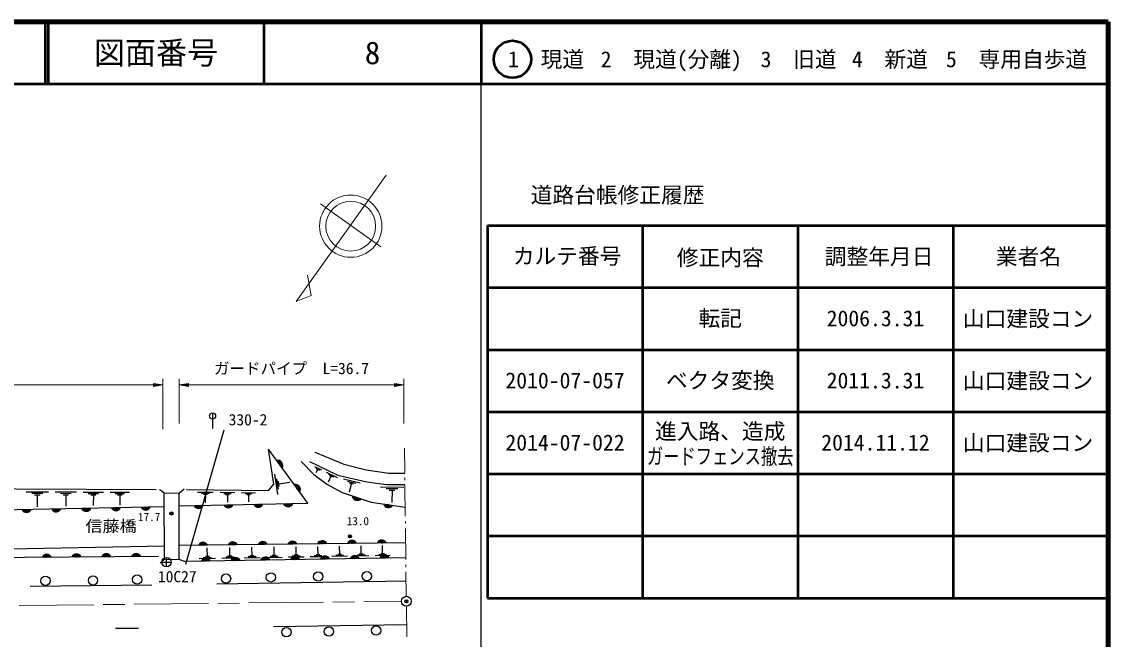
# Model space of a CAD drawing. Units: millimetres, scale not verified. Extents: x 40000 to 680000, y 20000 to 380000.
# Drawn here: x 504995 to 680000, y 280569 to 380000 of the extents above; entities that cross this region are included whole.
import ezdxf
from ezdxf.enums import TextEntityAlignment as Align

# ---------------------------------------------------------------- set-up
doc = ezdxf.new("R2010")
doc.units = ezdxf.units.MM
doc.header["$LTSCALE"] = 1000
doc.header["$PDMODE"] = 32
doc.header["$PDSIZE"] = 500
doc.linetypes.add('CHAIN', pattern=[18.5, 12, -1.5, 3.5, -1.5])
for name, color, linetype, lineweight in [('M-BGD', 7, 'Continuous', 25), ('M-BGD-HTXT', 7, 'Continuous', 13), ('M-BMK', 2, 'CHAIN', 13), ('M-BMK-SRVR', 3, 'Continuous', 25), ('M-STR-HTXT', 7, 'Continuous', 13), ('M-STR-STRC', 7, 'Continuous', 25), ('M-STR-STRD', 7, 'Continuous', 25), ('M-TTL', 2, 'Continuous', 140), ('M-TTL-BAND', 7, 'Continuous', 25), ('M-TTL-FRAM', 2, 'Continuous', 50), ('M-TTL-LINE', 7, 'Continuous', 50)]:
    doc.layers.add(name, color=color, linetype=linetype, lineweight=lineweight)
doc.layers.add('M-OTRS', color=6, linetype='Continuous')
doc.layers.add('M-TTL-TXT', color=7, linetype='Continuous')
doc.styles.add('ＭＳ ゴシック', font='')
doc.styles.get('ＭＳ ゴシック').set_extended_font_data('MS Gothic')

msp = doc.modelspace()

# ---------------------------------------------------------------- linework, layer by layer
at = {"layer": 'M-BGD'}
for p, q in [((552175, 308376), (553297, 307830)), ((552383, 308090), (552944, 307817)), ((546235, 303904), (545744, 307164)), ((546329, 304752), (546084, 306382)), ((552663, 307953), (552372, 307355)), ((554023, 307476), (555788, 306616)), ((554791, 306811), (554333, 305869)), ((554407, 307143), (555290, 306713)), ((554571, 306918), (555012, 306703)), ((556811, 306376), (559530, 305736)), ((546485, 305192), (546363, 306007)), ((546424, 305599), (548162, 305861)), ((557448, 306034), (558808, 305715)), ((558085, 305693), (557744, 304243)), ((557745, 305773), (558425, 305614)), ((562758, 305095), (566527, 305064)), ((563698, 304836), (565583, 304821)), ((564167, 304581), (565109, 304573)), ((564638, 304577), (564622, 302567)), ((505700, 304326), (509305, 304307)), ((506600, 304081), (508402, 304072)), ((507049, 303838), (507950, 303834)), ((507500, 303836), (507490, 301913)), ((510394, 304302), (513821, 304284)), ((511249, 304069), (512963, 304060)), ((511677, 303838), (512534, 303833)), ((512105, 303836), (512096, 302007)), ((514907, 304278), (518164, 304261)), ((515720, 304056), (517348, 304048)), ((516126, 303837), (516940, 303833)), ((516533, 303835), (516524, 302098)), ((519246, 304255), (522339, 304239)), ((520018, 304045), (521564, 304037)), ((520403, 303837), (521177, 303833)), ((520790, 303835), (520781, 302185)), ((527947, 304135), (530331, 304112)), ((533306, 304267), (535854, 304240)), ((533941, 304091), (535215, 304077)), ((534258, 303917), (534895, 303911)), ((534576, 303914), (534562, 302555)), ((536933, 304229), (539323, 304204)), ((537529, 304063), (538724, 304051)), ((537826, 303901), (538424, 303894)), ((538125, 303898), (538111, 302623)), ((540399, 304192), (542637, 304168)), ((540957, 304037), (542076, 304025)), ((541235, 303885), (541795, 303879)), ((541515, 303882), (541502, 302688)), ((566828, 296096), (530350, 295643)), ((534900, 293893), (534876, 295299)), ((538512, 293951), (538488, 295344)), ((542422, 294014), (541776, 294003)), ((542099, 294008), (542076, 295388)), ((545982, 294071), (545342, 294060)), ((545662, 294066), (545639, 295433)), ((549518, 294128), (548883, 294117)), ((549201, 294122), (549178, 295477)), ((553347, 294022), (552090, 294001)), ((553030, 294184), (552401, 294174)), ((552716, 294179), (552693, 295520)), ((556833, 294079), (555587, 294058)), ((556518, 294240), (555896, 294230)), ((556207, 294235), (556184, 295564)), ((560294, 294137), (559061, 294116)), ((559983, 294296), (559366, 294285)), ((559675, 294291), (559652, 295607)), ((564347, 294041), (561902, 293999)), ((563733, 294193), (562511, 294173)), ((563425, 294351), (562813, 294341)), ((563119, 294346), (563097, 295650)), ((527970, 293453), (530355, 293406)), ((566857, 293683), (531196, 293078)), ((536224, 293564), (533588, 293519)), ((535562, 293728), (534244, 293706)), ((535230, 293899), (534571, 293887)), ((539824, 293625), (537212, 293581)), ((539168, 293788), (537862, 293766)), ((538838, 293956), (538185, 293945)), ((543398, 293685), (540811, 293642)), ((542749, 293847), (541455, 293825)), ((546949, 293746), (544386, 293702)), ((546306, 293906), (545024, 293884)), ((550476, 293805), (547937, 293762)), ((549838, 293964), (548569, 293942)), ((553979, 293865), (551464, 293822)), ((557458, 293924), (554967, 293882)), ((560914, 293982), (558446, 293941))]:
    msp.add_line(p, q, dxfattribs=at)
for points in [[(530336, 302074), (551074, 302471), (544739, 311156)], [(531520, 304686), (544739, 304546), (545580, 305563), (544739, 311156)], [(552208, 310676), (556883, 308760), (560483, 307871), (564129, 307334), (566692, 307288)], [(550010, 309215), (552044, 307112), (554113, 305534), (556602, 304201), (561266, 302658), (566758, 301853)], [(551366, 309215), (555924, 306995), (560600, 305896), (563755, 305487), (566715, 305463)], [(526646, 304616), (481571, 304853), (398690, 302968), (333806, 301200), (331449, 300365)], [(527316, 292821), (527970, 293453), (527947, 304135), (527175, 304626)], [(531196, 293078), (530355, 293406), (530331, 304112), (531168, 304776)], [(334130, 298345), (435605, 300044), (527952, 301932)], [(503076, 293713), (503001, 295137), (527965, 295615)], [(527005, 293902), (462227, 293388), (426654, 292822), (331958, 291864)]]:
    msp.add_lwpolyline(points, dxfattribs=at)
for centre, radius in [((529125, 300827), 250), ((529125, 300827), 204), ((529125, 300827), 159), ((529125, 300827), 114), ((529125, 300827), 68.2), ((529125, 300827), 22.7), ((557863, 297155), 250), ((557863, 297155), 204), ((557863, 297155), 159), ((557863, 297155), 114), ((557863, 297155), 68.2), ((557863, 297155), 22.7), ((508813, 289993), 750), ((516472, 290047), 750), ((523588, 290183), 750), ((537902, 290346), 750), ((545126, 290536), 750), ((552758, 290672), 750), ((560580, 290726), 750), ((547625, 281709), 750), ((554469, 281818), 750), ((562074, 281981), 750)]:
    msp.add_circle(centre, radius, dxfattribs=at)
for centre, radius, start, end in [((546239, 308568), 812, 328.72968, 103.48995), ((546239, 308568), 650, 334.84547, 97.37417), ((546239, 308568), 488, 345.97816, 86.24148), ((546239, 308568), 325, 20.16745, 52.05219), ((549068, 304690), 812, 328.72968, 103.48995), ((549068, 304690), 650, 334.84547, 97.37417), ((549068, 304690), 488, 345.97816, 86.24148), ((549068, 304690), 325, 20.16745, 52.05219), ((559032, 303727), 812, 184.31425, 319.07452), ((559032, 303727), 650, 190.43004, 312.95873), ((559032, 303727), 488, 201.56273, 301.82605), ((559032, 303727), 325, 235.75202, 267.63676), ((505767, 301791), 812, 203.7909, 338.55117), ((505767, 301791), 650, 209.90669, 332.43538), ((505767, 301791), 488, 221.03938, 321.30269), ((505767, 301791), 325, 255.22867, 287.1134), ((510566, 301889), 812, 203.7909, 338.55117), ((510566, 301889), 650, 209.90669, 332.43538), ((510566, 301889), 488, 221.03938, 321.30269), ((510566, 301889), 325, 255.22867, 287.1134), ((515365, 301987), 812, 203.7909, 338.55117), ((515365, 301987), 650, 209.90669, 332.43538), ((515365, 301987), 488, 221.03938, 321.30269), ((515365, 301987), 325, 255.22867, 287.1134), ((520164, 302085), 812, 203.7909, 338.55117), ((520164, 302085), 650, 209.90669, 332.43538), ((520164, 302085), 488, 221.03938, 321.30269), ((520164, 302085), 325, 255.22867, 287.1134), ((524963, 302183), 812, 203.7909, 338.55117), ((524963, 302183), 650, 209.90669, 332.43538), ((524963, 302183), 488, 221.03938, 321.30269), ((524963, 302183), 325, 255.22867, 287.1134), ((533500, 302447), 812, 203.7181, 338.47837), ((533500, 302447), 650, 209.83389, 332.36258), ((533500, 302447), 488, 220.96657, 321.22989), ((533500, 302447), 325, 255.15586, 287.0406), ((538299, 302539), 812, 203.7181, 338.47837), ((538299, 302539), 650, 209.83389, 332.36258), ((538299, 302539), 488, 220.96657, 321.22989), ((538299, 302539), 325, 255.15586, 287.0406), ((543098, 302631), 812, 203.7181, 338.47837), ((543098, 302631), 650, 209.83389, 332.36258), ((543098, 302631), 488, 220.96657, 321.22989), ((543098, 302631), 325, 255.15586, 287.0406), ((547897, 302723), 812, 203.7181, 338.47837), ((547897, 302723), 650, 209.83389, 332.36258), ((547897, 302723), 488, 220.96657, 321.22989), ((547897, 302723), 325, 255.15586, 287.0406), ((564057, 302565), 812, 194.27392, 329.03419), ((564057, 302565), 650, 200.38971, 322.9184), ((564057, 302565), 488, 211.5224, 311.78572), ((564057, 302565), 325, 245.71169, 277.59643), ((534194, 295378), 812, 23.33173, 158.092), ((534194, 295378), 650, 29.44752, 151.97621), ((534194, 295378), 488, 40.58021, 140.84352), ((538993, 295438), 812, 23.33173, 158.092), ((538993, 295438), 650, 29.44752, 151.97621), ((538993, 295438), 488, 40.58021, 140.84352), ((538993, 295438), 325, 74.7695, 106.65423), ((543793, 295497), 812, 23.33173, 158.092), ((543793, 295497), 650, 29.44752, 151.97621), ((543793, 295497), 488, 40.58021, 140.84352), ((543793, 295497), 325, 74.7695, 106.65423), ((548593, 295557), 812, 23.33173, 158.092), ((548593, 295557), 650, 29.44752, 151.97621), ((548593, 295557), 488, 40.58021, 140.84352), ((548593, 295557), 325, 74.7695, 106.65423), ((553392, 295616), 812, 23.33173, 158.092), ((553392, 295616), 650, 29.44752, 151.97621), ((553392, 295616), 488, 40.58021, 140.84352), ((553392, 295616), 325, 74.7695, 106.65423), ((558192, 295676), 812, 23.33173, 158.092), ((558192, 295676), 650, 29.44752, 151.97621), ((558192, 295676), 488, 40.58021, 140.84352), ((558192, 295676), 325, 74.7695, 106.65423), ((562992, 295736), 812, 23.33173, 158.092), ((562992, 295736), 650, 29.44752, 151.97621), ((562992, 295736), 488, 40.58021, 140.84352), ((562992, 295736), 325, 74.7695, 106.65423), ((509018, 293447), 812, 23.07472, 157.83499), ((509018, 293447), 650, 29.19051, 151.7192), ((513818, 293485), 812, 23.07472, 157.83499), ((513818, 293485), 650, 29.19051, 151.7192), ((518618, 293523), 812, 23.07472, 157.83499), ((518618, 293523), 650, 29.19051, 151.7192), ((518618, 293523), 488, 40.3232, 140.58651), ((523418, 293562), 812, 23.07472, 157.83499), ((523418, 293562), 650, 29.19051, 151.7192), ((523418, 293562), 488, 40.3232, 140.58651), ((534194, 295378), 325, 74.7695, 106.65423), ((558631, 293231), 812, 23.59131, 158.35158), ((563430, 293313), 812, 23.59131, 158.35158), ((509018, 293447), 488, 40.3232, 140.58651), ((509018, 293447), 325, 74.51249, 106.39722), ((513818, 293485), 488, 40.3232, 140.58651), ((513818, 293485), 325, 74.51249, 106.39722), ((518618, 293523), 325, 74.51249, 106.39722), ((523418, 293562), 325, 74.51249, 106.39722), ((534634, 292824), 812, 23.59131, 158.35158), ((534634, 292824), 650, 29.7071, 152.23579), ((534634, 292824), 488, 40.83979, 141.1031), ((534634, 292824), 325, 75.02908, 106.91381), ((539433, 292906), 812, 23.59131, 158.35158), ((539433, 292906), 650, 29.7071, 152.23579), ((539433, 292906), 488, 40.83979, 141.1031), ((539433, 292906), 325, 75.02908, 106.91381), ((544233, 292987), 812, 23.59131, 158.35158), ((544233, 292987), 650, 29.7071, 152.23579), ((544233, 292987), 488, 40.83979, 141.1031), ((544233, 292987), 325, 75.02908, 106.91381), ((549032, 293068), 812, 23.59131, 158.35158), ((549032, 293068), 650, 29.7071, 152.23579), ((549032, 293068), 488, 40.83979, 141.1031), ((549032, 293068), 325, 75.02908, 106.91381), ((553831, 293150), 812, 23.59131, 158.35158), ((553831, 293150), 650, 29.7071, 152.23579), ((553831, 293150), 488, 40.83979, 141.1031), ((553831, 293150), 325, 75.02908, 106.91381), ((558631, 293231), 650, 29.7071, 152.23579), ((558631, 293231), 488, 40.83979, 141.1031), ((558631, 293231), 325, 75.02908, 106.91381), ((563430, 293313), 650, 29.7071, 152.23579), ((563430, 293313), 488, 40.83979, 141.1031), ((563430, 293313), 325, 75.02908, 106.91381)]:
    msp.add_arc(centre, radius, start, end, dxfattribs=at)
at = {"layer": 'M-BGD-HTXT'}
for p, q in [((563715, 355311), (549205, 334952)), ((562812, 343740), (553103, 350705)), ((551620, 335914), (551032, 339217)), ((549205, 334952), (551620, 335914)), ((566691, 307400), (566644, 311313)), ((566706, 306201), (566701, 306601)), ((566776, 300401), (566715, 305401)), ((566790, 299201), (566786, 299601)), ((566861, 293402), (566800, 298401)), ((566875, 292202), (566870, 292602)), ((566932, 287490), (566885, 291402)), ((567011, 280979), (566952, 285890))]:
    msp.add_line(p, q, dxfattribs=at)
for radius in [5016, 4013]:
    msp.add_circle((557985, 347085), radius, dxfattribs=at)
at = {"layer": 'M-BMK'}
msp.add_line((467590, 285585), (566142, 286681), dxfattribs=at)
at = {"layer": 'M-BMK-SRVR'}
for p, q in [((527551, 292996), (529051, 292996)), ((528301, 292246), (528301, 293746))]:
    msp.add_line(p, q, dxfattribs=at)
for centre, radius in [((528301, 292996), 750), ((566942, 286690), 800)]:
    msp.add_circle(centre, radius, dxfattribs=at)
at = {"layer": 'M-OTRS'}
msp.add_point((566942, 286690), dxfattribs=at)
at = {"layer": 'M-STR-HTXT'}
for p, q in [((527708, 314373), (527708, 322512)), ((530363, 315306), (530363, 322512)), ((566529, 315306), (566529, 322512)), ((333309, 321512), (526208, 321512)), ((527708, 321512), (526208, 321762)), ((526208, 321762), (526208, 321262)), ((526508, 321712), (526208, 321712)), ((526208, 321662), (526808, 321662)), ((527108, 321612), (526208, 321612)), ((526208, 321562), (527408, 321562)), ((527708, 321512), (526208, 321262)), ((527708, 321512), (526208, 321512)), ((526208, 321462), (527408, 321462)), ((527108, 321412), (526208, 321412)), ((526208, 321362), (526808, 321362)), ((526508, 321312), (526208, 321312)), ((530363, 321512), (531863, 321762)), ((530363, 321512), (531863, 321262)), ((530363, 321512), (531863, 321512)), ((531863, 321562), (530663, 321562)), ((531863, 321462), (530663, 321462)), ((530963, 321612), (531863, 321612)), ((530963, 321412), (531863, 321412)), ((531863, 321662), (531263, 321662)), ((531863, 321362), (531263, 321362)), ((531563, 321712), (531863, 321712)), ((531563, 321312), (531863, 321312)), ((531863, 321262), (531863, 321762)), ((531863, 321512), (565029, 321512)), ((566529, 321512), (565029, 321762)), ((565029, 321762), (565029, 321262)), ((565329, 321712), (565029, 321712)), ((565029, 321662), (565629, 321662)), ((565929, 321612), (565029, 321612)), ((565029, 321562), (566229, 321562)), ((566529, 321512), (565029, 321262)), ((566529, 321512), (565029, 321512)), ((565029, 321462), (566229, 321462)), ((565929, 321412), (565029, 321412)), ((565029, 321362), (565629, 321362)), ((565329, 321312), (565029, 321312))]:
    msp.add_line(p, q, dxfattribs=at)
at = {"layer": 'M-STR-STRC'}
for p, q in [((535727, 317025), (535727, 314525)), ((537539, 314238), (531358, 292605))]:
    msp.add_line(p, q, dxfattribs=at)
msp.add_circle((535727, 316525), 500, dxfattribs=at)
at = {"layer": 'M-STR-STRD'}
for p, q in [((506380, 289118), (525955, 289332)), ((536419, 289515), (566902, 289963)), ((520109, 282361), (523794, 282343)), ((545570, 282605), (566987, 282956))]:
    msp.add_line(p, q, dxfattribs=at)
at = {"layer": 'M-TTL'}
for p, q in [((680000, 380000), (40000, 380000)), ((680000, 20000), (680000, 380000))]:
    msp.add_line(p, q, dxfattribs=at)
at = {"layer": 'M-TTL-BAND'}
msp.add_line((579000, 20000), (579000, 370000), dxfattribs=at)
at = {"layer": 'M-TTL-FRAM'}
for p, q in [((580000, 347197), (580000, 287197)), ((580000, 347197), (680000, 347197)), ((580000, 287197), (680000, 287197))]:
    msp.add_line(p, q, dxfattribs=at)
at = {"layer": 'M-TTL-LINE'}
for p, q in [((508747, 380000), (508747, 370000)), ((509247, 380000), (509247, 370000)), ((543997, 380000), (543997, 370000)), ((579000, 380000), (579000, 370000)), ((40000, 370000), (680000, 370000)), ((605000, 347197), (605000, 287197)), ((630000, 347197), (630000, 287197)), ((655000, 347197), (655000, 287197)), ((580000, 337197), (680000, 337197)), ((580000, 327197), (680000, 327197)), ((580000, 317197), (680000, 317197)), ((580000, 307197), (680000, 307197)), ((580000, 297197), (680000, 297197))]:
    msp.add_line(p, q, dxfattribs=at)
msp.add_circle((584031, 373958), 3000, dxfattribs=at)

# ---------------------------------------------------------------- texts
at = {"layer": 'M-BGD', "style": 'ＭＳ ゴシック', "width": 1.1}
msp.add_text('信藤橋', height=1833, dxfattribs=at).set_placement((519387, 297310), align=Align.BOTTOM_CENTER)
at = {"layer": 'M-BGD', "style": 'ＭＳ ゴシック'}
for s, p in [('17.7', (523726, 299209)), ('13.0', (557341, 298536))]:
    msp.add_text(s, height=1320, dxfattribs=at).set_placement(p, align=Align.BOTTOM_LEFT)
at = {"layer": 'M-BMK-SRVR', "style": 'ＭＳ ゴシック'}
msp.add_text('10C27', height=1833, dxfattribs=at).set_placement((526932, 289187), align=Align.BOTTOM_LEFT)
at = {"layer": 'M-STR-HTXT', "style": 'ＭＳ ゴシック'}
msp.add_text('ガードパイプ  L=36.7', height=1833, dxfattribs=at).set_placement((548446, 322712), align=Align.BOTTOM_CENTER)
at = {"layer": 'M-STR-STRC', "style": 'ＭＳ ゴシック'}
msp.add_text('330-2', height=1833, dxfattribs=at).set_placement((538321, 315925), align=Align.MIDDLE_LEFT)
at = {"layer": 'M-TTL-TXT', "style": 'ＭＳ ゴシック'}
for s, height, p in [('図面番号', 3666, (526622, 375000)), ('8', 3666, (561497, 375000)), ('1\u3000現道', 2566, (589448, 373958)), ('2\u3000現道(分離)', 2566, (609619, 373958)), ('3\u3000旧道', 2566, (630121, 373958)), ('4\u3000新道', 2566, (644824, 373958)), ('5\u3000専用自歩道', 2566, (665228, 373958)), ('道路台帳修正履歴', 2566, (600968, 352113)), ('カルテ番号', 2566, (592839, 342277)), ('修正内容', 2566, (617509, 342023)), ('調整年月日', 2566, (643089, 342197)), ('業者名', 2566, (667134, 342197)), ('転記', 2566, (617500, 332245)), ('2006.3.31', 2566, (642500, 332245)), ('山口建設コン', 2566, (667077, 332189)), ('ベクタ変換', 2566, (617500, 322245)), ('山口建設コン', 2566, (667077, 322189)), ('2010-07-057', 2566, (592500, 322245)), ('2011.3.31', 2566, (642500, 322245)), ('進入路、造成', 2566, (617500, 314057)), ('2014-07-022', 2566, (592500, 312245)), ('2014.11.12', 2566, (642500, 312245)), ('山口建設コン', 2566, (667077, 312189))]:
    msp.add_text(s, height=height, dxfattribs=at).set_placement(p, align=Align.MIDDLE_CENTER)
at = {"layer": 'M-TTL-TXT', "style": 'ＭＳ ゴシック', "width": 0.75}
msp.add_text('ガードフェンス撤去', height=2566, dxfattribs=at).set_placement((617500, 310032), align=Align.MIDDLE_CENTER)

doc.saveas('drawing.dxf')
